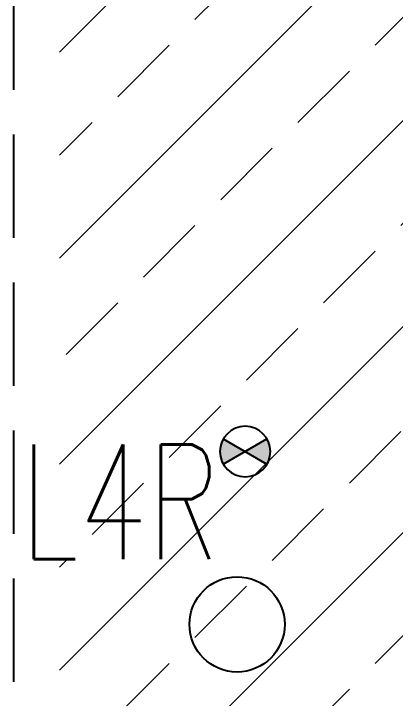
# Model space of a CAD drawing. Header units: millimetres. Extents: x -92759 to 184353, y -15225 to 86714.
# Drawn here: x 72901 to 73733, y 68155 to 69647 of the extents above; entities that cross this region are included whole.
import ezdxf

# ---------------------------------------------------------------- set-up
doc = ezdxf.new("R2010")
doc.units = ezdxf.units.MM
doc.linetypes.add('IDA - Hidden 065', pattern=[322.5, 225, -97.5])
for name, color, linetype in [('0-1', 9, 'Continuous'), ('0-Motion Sensor', 1, 'Continuous'), ('A-PATT-CONC', 8, 'Continuous'), ('E-_LIGT----_E-', 3, 'Continuous'), ('E-legend', 1, 'Continuous')]:
    doc.layers.add(name, color=color, linetype=linetype)
doc.layers.add('A-_DETA----_E-5', color=7, linetype='IDA - Hidden 065', true_color=0xa5a5a5)
doc.layers.add('HFI 9MM FPB', color=94, linetype='Continuous', lineweight=5)
doc.styles.add('Simplex', font='simplex_.ttf', dxfattribs={"width": 0.7, "height": 450})

# ---------------------------------------------------------------- blocks, each defined once
blk = doc.blocks.new('A$C3019c3af')
at = {"layer": 'A-_DETA----_E-5'}
blk.add_line((-9800, 29000), (-9800, 37200), dxfattribs=at)
blk = doc.blocks.new('RCP_B8L2')
at = {"layer": 'HFI 9MM FPB'}
h = blk.add_hatch(dxfattribs=at)
h.set_pattern_fill('ANSI33', color=256, scale=50)
h.set_pattern_definition([(45, (-581589.02, -147239), (-224.5064, 224.5064), []), (45, (-581364.5, -147239), (-224.5064, 224.5064), [158.75, -79.375])])
h.paths.add_polyline_path([(-378761.8, -151102.3), (-375761.8, -151102.3), (-375761.8, -158302.3), (-378761.8, -158302.3)], flags=16)
h.paths.add_polyline_path([(-377668.1, -149827.3), (-374918.1, -149827.3), (-374918.1, -159127.3), (-379618.1, -159127.3), (-379618.1, -150277.3), (-377668.1, -150277.3)])
blk = doc.blocks.new('A$C020d881d')
at = {"layer": 'E-legend', "lineweight": 25}
blk.add_circle((818.7, 172), 103.8, dxfattribs=at)
at = {"layer": 'E-legend', "lineweight": 25, "style": 'Simplex', "width": 0.7}
blk.add_text('L4R', height=250, dxfattribs=at).set_placement((345.2, 314.3))
blk = doc.blocks.new('Motion Sensor')
at = {"layer": 'E-legend', "lineweight": 25}
h = blk.add_hatch(color=256, dxfattribs=at)
h.dxf.hatch_style = 1
h.paths.add_polyline_path([(10021, -17121.6), (9973.3, -17094.1, 0.131652), (9965.9, -17121.6, 0.131652), (9973.3, -17149.1)])
h = blk.add_hatch(color=256, dxfattribs=at)
h.dxf.hatch_style = 1
h.paths.add_polyline_path([(10068.6, -17094.1), (10021, -17121.6), (10068.6, -17149.1, 0.131652), (10076, -17121.6, 0.131652)])
for p, q in [((9973.3, -17094.1), (10068.6, -17149.1)), ((9973.3, -17149.1), (10068.6, -17094.1))]:
    blk.add_line(p, q, dxfattribs=at)
blk.add_circle((10021, -17121.6), 55, dxfattribs=at)
blk = doc.blocks.new('EL_B8_L2_R4')
at = {"layer": '0-Motion Sensor', "xscale": -1, "rotation": 180}
blk.add_blockref('Motion Sensor', (-26916.2, -27769.9), dxfattribs=at)
at = {"layer": 'E-_LIGT----_E-', "ltscale": 0.5}
blk.add_blockref('A$C020d881d', (-17731.5, -11197), dxfattribs=at)

msp = doc.modelspace()

# ---------------------------------------------------------------- block references
at = {"layer": '0-1'}
msp.add_blockref('A$C3019c3af', (82701.1, 32741.2), dxfattribs=at)
at = {"layer": 'A-PATT-CONC'}
msp.add_blockref('RCP_B8L2', (452619.1, 220318.5), dxfattribs=at)
at = {"layer": 'E-legend', "color": 7}
msp.add_blockref('EL_B8_L2_R4', (90301.1, 79341.2), dxfattribs=at)

doc.saveas('drawing.dxf')
